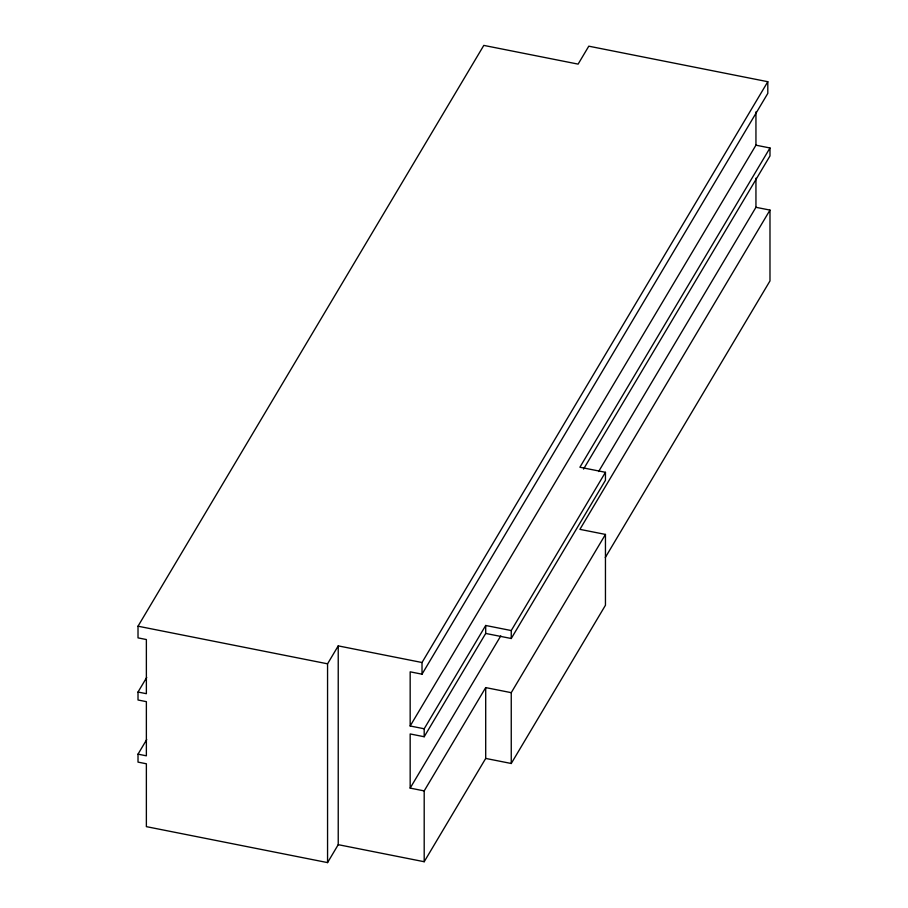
<?xml version="1.0" encoding="UTF-8"?>
<svg xmlns="http://www.w3.org/2000/svg" width="908" height="908" viewBox="0 0 908 908"><rect width="100%" height="100%" fill="white"/><g stroke="black" fill="none" stroke-linecap="round" stroke-linejoin="round"><path stroke-width="1.36" d="M767.805 81.709L422.016 662.511L338.23 645.883L338.23 844.667L327.561 862.6L146.37 826.643L146.37 763.776L138.016 762.118L138.016 754.162L146.37 755.819L146.37 701.657L138.016 700L138.016 692.044L146.37 693.689L146.37 639.538L138.016 637.881L138.016 626.202L483.805 45.4L578.112 64.116L588.793 46.183L767.805 81.709L767.805 93.376L422.016 674.179L410.166 671.829L410.166 725.991L424.195 728.772L485.701 625.476L511.249 630.549L605.454 472.308L579.906 467.234L769.984 147.97L755.944 145.189L410.166 725.991M138.016 692.044L146.721 677.425M138.016 754.162L146.721 739.543M327.561 862.6L327.561 663.816L338.23 645.883M598.633 471.536L755.944 207.308L769.984 210.088L579.906 529.353L605.454 534.426L511.249 692.668L485.701 687.594L424.195 790.902L410.166 788.11L410.166 733.948L424.195 736.74L485.701 633.444L485.701 625.476M583.538 469.096L769.984 155.938L769.984 147.97M410.166 788.11L500.773 635.906M485.701 633.444L511.249 638.506L605.454 480.264L605.454 472.308M338.23 844.667L424.195 861.726L485.701 758.43L485.701 687.594M605.295 557.535L769.984 280.924L769.984 210.088M485.701 758.43L511.249 763.492L605.454 605.25L605.454 534.426M138.016 626.202L327.561 663.816M755.944 111.854L755.944 145.189M755.944 178.15L755.944 207.308M511.249 630.549L511.249 638.506M511.249 692.668L511.249 763.492M424.195 728.772L424.195 736.74M424.195 790.902L424.195 861.726M422.016 662.511L422.016 674.179"/></g></svg>
